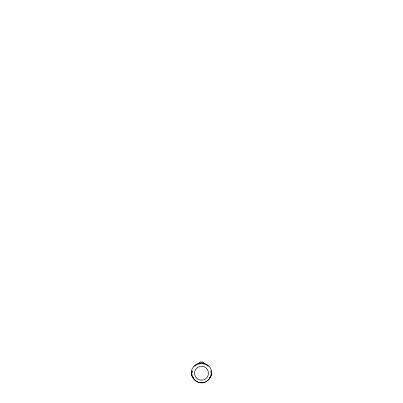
<?xml version="1.0" encoding="UTF-8"?>
<svg xmlns="http://www.w3.org/2000/svg" width="403" height="403" viewBox="0 0 403 403"><rect width="100%" height="100%" fill="white"/><g stroke="black" fill="none" stroke-linecap="round" stroke-linejoin="round"><path stroke-width="0.6" d="M192.176 370.695L191.843 373.193L192.176 375.692A9.657 9.657 0 0 0 210.824 375.692L211.157 373.193L210.824 370.695M192.13 372.357L192.105 371.213M191.637 374.458C190.977 375.601 191.823 375.954 192.498 376.538C193.798 380.271 197.576 382.805 201.5 382.85C205.611 382.86 209.202 380.059 210.653 376.337C211.454 375.999 211.837 375.374 211.363 374.458M193.143 376.951L193.138 378.024L193.626 378.16M198.528 363.637L200.341 361.959L202.659 361.959L204.472 363.637M194.674 366.367C198.301 362.69 204.699 362.69 208.326 366.367M209.374 378.16L209.862 378.024L209.857 376.951M193.445 378.024L193.903 379.022M191.551 375.858A10.297 10.297 0 0 1 201.5 362.896A10.297 10.297 0 0 1 211.449 375.858M196.568 378.13A6.977 6.977 0 0 0 208.24 375.002A6.977 6.977 0 0 0 199.692 366.453A6.977 6.977 0 0 0 196.568 378.13"/></g></svg>
